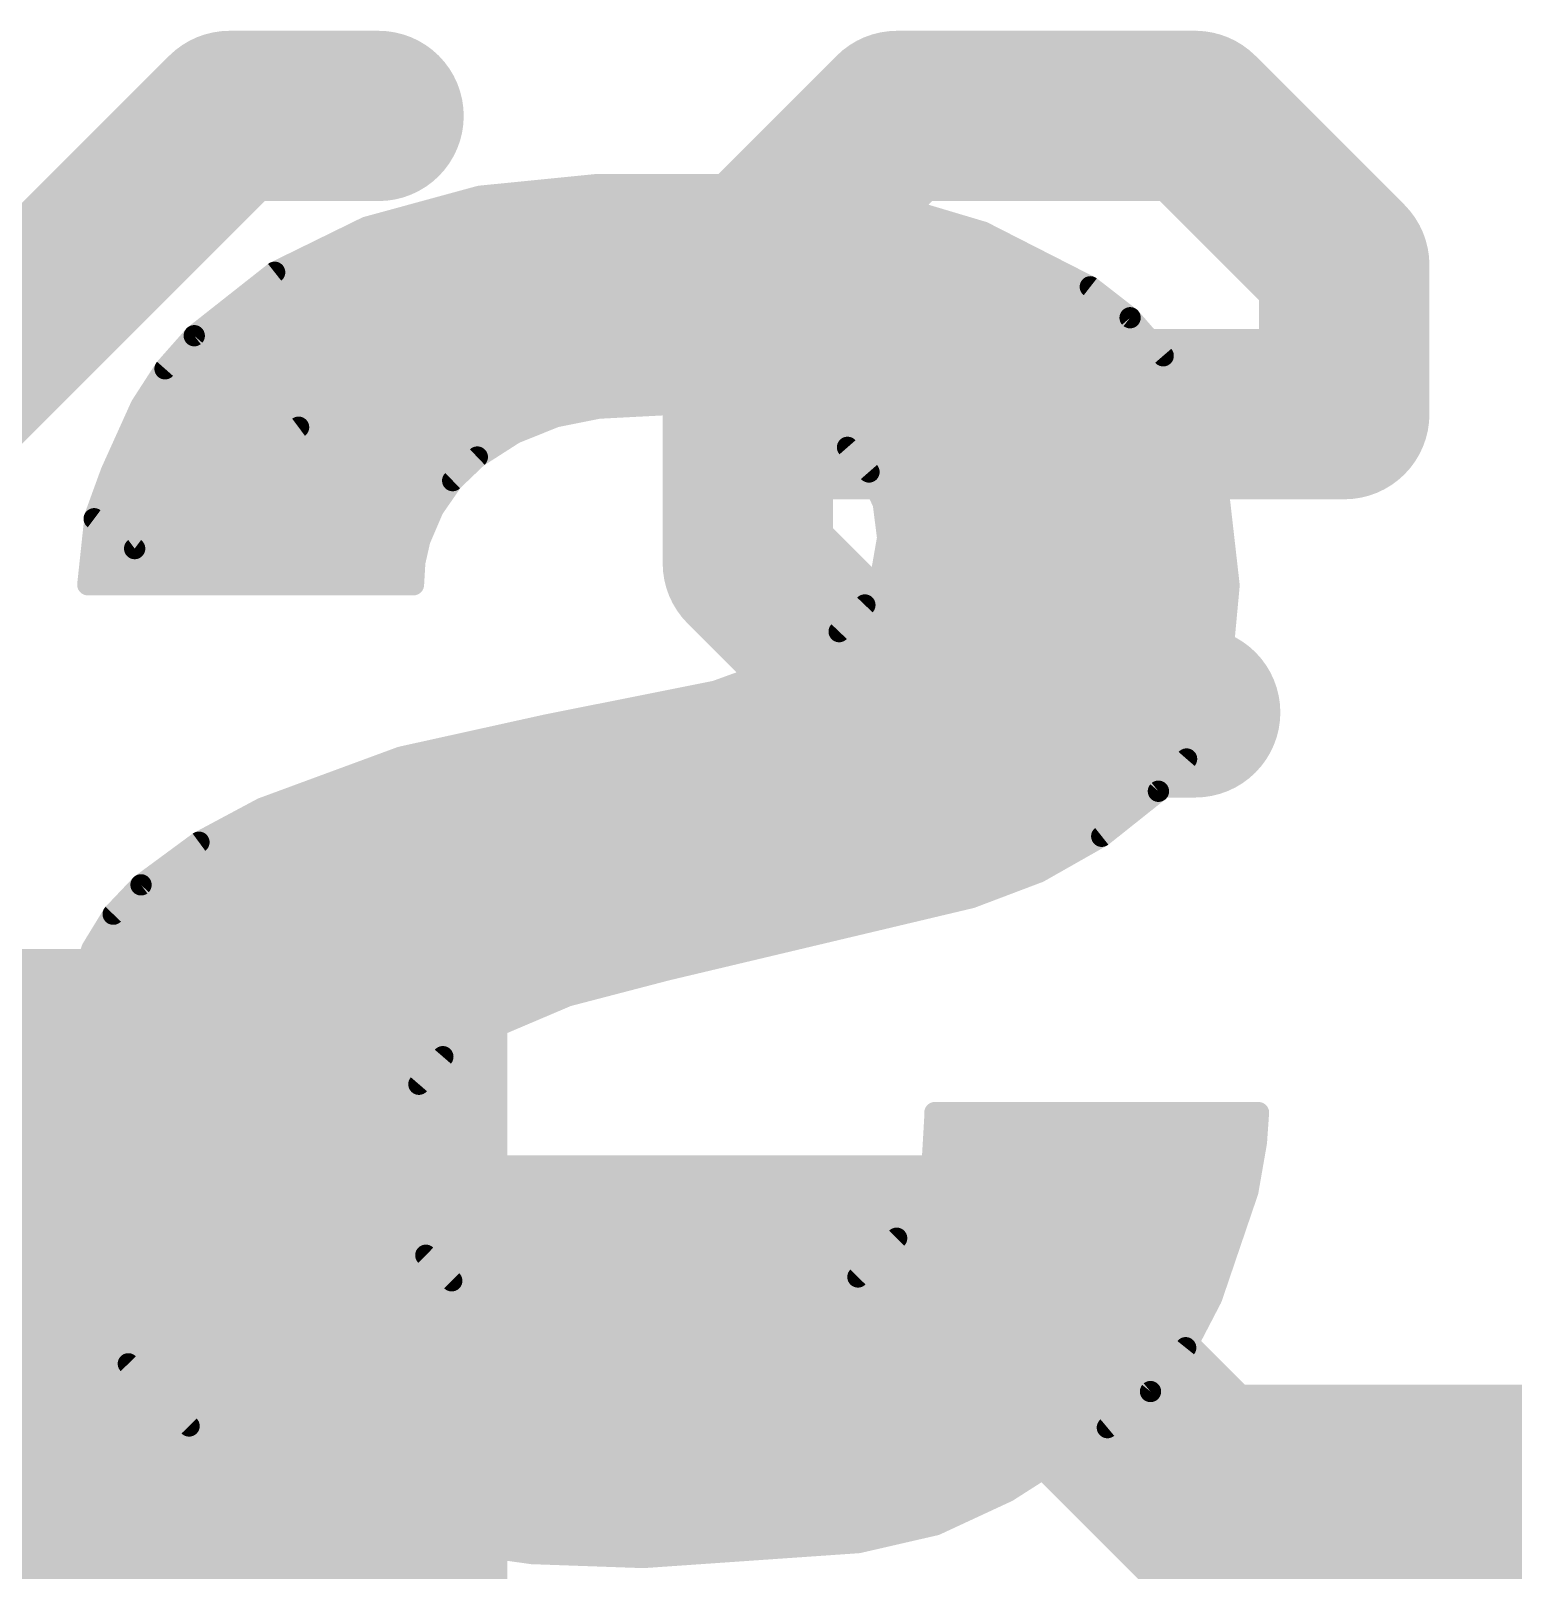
# Model space of a CAD drawing. Extents: x -0.1 to 25.5, y -0.1 to 14.1.
# Drawn here: x 17.191 to 18.96, y 9.919 to 11.756 of the extents above; entities that cross this region are included whole.
import ezdxf

# ---------------------------------------------------------------- set-up
doc = ezdxf.new("R2010")
doc.units = 0
for name, color, linetype in [('1', 12, 'CONTINUOUS'), ('16', 132, 'CONTINUOUS'), ('21', 41, 'CONTINUOUS'), ('22', 40, 'CONTINUOUS')]:
    doc.layers.add(name, color=color, linetype=linetype)

# ---------------------------------------------------------------- blocks, each defined once
blk = doc.blocks.new('RECT')
blk.add_solid([(-0.5, -0.5), (0.5, -0.5), (-0.5, 0.5), (0.5, 0.5)])

msp = doc.modelspace()

# ---------------------------------------------------------------- linework, layer by layer
at = {"layer": '16', "const_width": 0.254}
for points in [[(12.954, 10.287), (18.3134, 10.287)], [(18.3134, 10.287), (20.574, 8.0264)]]:
    msp.add_lwpolyline(points, dxfattribs=at)
at = {"layer": '16', "const_width": 0.127}
for points in [[(18.3583, 10.3319, 1), (18.2685, 10.2421)], [(18.3134, 10.2235, 1), (18.3134, 10.3505)]]:
    msp.add_lwpolyline(points, format="xyb", dxfattribs=at)
at = {"layer": '21', "const_width": 0.2032}
for points in [[(17.0724, 11.2983), (17.4283, 11.6542)], [(17.4283, 11.6542), (17.6063, 11.6542)], [(18.0469, 11.4763), (18.2248, 11.6542)], [(18.2248, 11.6542), (18.5808, 11.6542)], [(18.5808, 11.6542), (18.7587, 11.4763)], [(18.0469, 11.1204), (18.0469, 11.4763)], [(18.7587, 11.4763), (18.7587, 11.2983)], [(18.7587, 11.2983), (18.0469, 11.2983)], [(18.2248, 10.9424), (18.0469, 11.1204)], [(18.5808, 10.9424), (18.2248, 10.9424)]]:
    msp.add_lwpolyline(points, dxfattribs=at)
at = {"layer": '21', "const_width": 0.1016}
for points in [[(17.4283, 11.705, 1), (17.4283, 11.6034)], [(17.4642, 11.6183, 1), (17.3924, 11.6901)], [(17.6063, 11.6034, 1), (17.6063, 11.705)], [(18.2248, 11.705, 1), (18.2248, 11.6034)], [(18.2608, 11.6183, 1), (18.1889, 11.6901)], [(18.6167, 11.6901, 1), (18.5448, 11.6183)], [(18.5808, 11.6034, 1), (18.5808, 11.705)], [(18.0977, 11.4763, 1), (17.9961, 11.4763)], [(18.8095, 11.4763, 1), (18.7079, 11.4763)], [(18.011, 11.5122, 1), (18.0828, 11.4403)], [(18.7228, 11.4403, 1), (18.7946, 11.5122)], [(18.0469, 11.3491, 1), (18.0469, 11.2475)], [(18.7587, 11.2475, 1), (18.7587, 11.3491)], [(18.7079, 11.2983, 1), (18.8095, 11.2983)], [(18.0828, 11.1563, 1), (18.011, 11.0844)], [(17.9961, 11.1204, 1), (18.0977, 11.1204)], [(18.2248, 10.9932, 1), (18.2248, 10.8916)], [(18.5808, 10.8916, 1), (18.5808, 10.9932)], [(18.1889, 10.9065, 1), (18.2608, 10.9783)]]:
    msp.add_lwpolyline(points, format="xyb", dxfattribs=at)
at = {"layer": '22', "const_width": 0.0254}
for points in [[(17.7271, 11.5583), (17.8664, 11.5722)], [(17.8664, 11.5722), (18.0467, 11.5722)], [(18.0467, 11.5722), (18.1897, 11.5567)], [(17.592, 11.5214), (17.7271, 11.5583)], [(17.7224, 11.557), (18.1871, 11.557)], [(18.1897, 11.5567), (18.3275, 11.5156)], [(17.6294, 11.5316), (18.274, 11.5316)], [(17.4823, 11.4676), (17.592, 11.5214)], [(17.561, 11.5062), (18.346, 11.5062)], [(18.3275, 11.5156), (18.4556, 11.4503)], [(17.5092, 11.4808), (18.3958, 11.4808)], [(17.3863, 11.3919), (17.4823, 11.4676)], [(17.4668, 11.4554), (18.4456, 11.4554)], [(18.4556, 11.4503), (18.5031, 11.4134)], [(17.4346, 11.43), (18.4817, 11.43)], [(17.4727, 11.2954), (17.9273, 11.4275)], [(17.9324, 11.4173), (17.5108, 11.2827)], [(17.9273, 11.4275), (18.3464, 11.3182)], [(18.3109, 11.303), (17.9324, 11.4173)], [(17.4024, 11.4046), (17.8926, 11.4046)], [(17.8485, 11.4046), (18.0151, 11.4046)], [(17.9745, 11.4046), (18.5108, 11.4046)], [(18.5031, 11.4134), (18.5426, 11.3679)], [(17.3514, 11.3524), (17.3863, 11.3919)], [(17.3751, 11.3792), (17.8131, 11.3792)], [(17.7611, 11.3792), (18.1125, 11.3792)], [(18.0586, 11.3792), (18.5328, 11.3792)], [(18.5426, 11.3679), (18.5725, 11.3157)], [(17.3228, 11.3081), (17.3514, 11.3524)], [(17.3527, 11.3538), (17.7335, 11.3538)], [(17.6737, 11.3538), (18.2099, 11.3538)], [(18.1427, 11.3538), (18.5507, 11.3538)], [(17.3359, 11.3284), (17.6539, 11.3284)], [(17.5863, 11.3284), (18.3073, 11.3284)], [(18.2268, 11.3284), (18.5652, 11.3284)], [(17.2872, 11.2293), (17.3228, 11.3081)], [(17.8689, 11.3055), (17.8173, 11.2952)], [(17.9552, 11.31), (17.8689, 11.3055)], [(18.0416, 11.3055), (17.9552, 11.31)], [(18.0884, 11.2966), (18.0416, 11.3055)], [(18.3464, 11.3182), (18.2931, 11.0134)], [(18.5725, 11.3157), (18.6083, 11.2074)], [(17.2669, 11.1658), (17.4727, 11.2954)], [(17.3205, 11.303), (17.5744, 11.303)], [(17.4989, 11.303), (17.8564, 11.303)], [(17.8173, 11.2952), (17.7684, 11.2755)], [(18.0548, 11.303), (18.3437, 11.303)], [(18.1331, 11.2801), (18.0884, 11.2966)], [(18.2626, 11.0287), (18.3109, 11.303)], [(18.3109, 11.303), (18.5767, 11.303)], [(17.309, 11.2776), (17.5039, 11.2776)], [(17.5108, 11.2827), (17.3152, 11.1379)], [(17.4444, 11.2776), (17.7736, 11.2776)], [(17.7684, 11.2755), (17.7241, 11.2471)], [(18.1658, 11.2588), (18.1331, 11.2801)], [(18.1369, 11.2776), (18.3393, 11.2776)], [(18.3064, 11.2776), (18.5851, 11.2776)], [(17.2975, 11.2522), (17.4696, 11.2522)], [(17.4041, 11.2522), (17.7321, 11.2522)], [(18.1915, 11.2293), (18.1658, 11.2588)], [(18.1716, 11.2522), (18.3349, 11.2522)], [(18.302, 11.2522), (18.5935, 11.2522)], [(17.7241, 11.2471), (17.6947, 11.219)], [(17.2669, 11.1735), (17.2872, 11.2293)], [(17.2863, 11.2268), (17.4353, 11.2268)], [(17.3638, 11.2268), (17.7029, 11.2268)], [(17.6947, 11.219), (17.6715, 11.1855)], [(18.2086, 11.1917), (18.1915, 11.2293)], [(18.1926, 11.2268), (18.3304, 11.2268)], [(18.2975, 11.2268), (18.6019, 11.2268)], [(17.277, 11.2014), (17.401, 11.2014)], [(17.3234, 11.2014), (17.6826, 11.2014)], [(18.2042, 11.2014), (18.326, 11.2014)], [(18.293, 11.2014), (18.609, 11.2014)], [(18.6083, 11.2074), (18.6212, 11.094)], [(17.2678, 11.176), (17.3667, 11.176)], [(17.2831, 11.176), (17.6675, 11.176)], [(17.6715, 11.1855), (17.6555, 11.1481)], [(18.2138, 11.1507), (18.2086, 11.1917)], [(18.2106, 11.176), (18.3215, 11.176)], [(18.2885, 11.176), (18.6119, 11.176)], [(17.2593, 11.0947), (17.2669, 11.1658)], [(17.3152, 11.1379), (17.2669, 11.1735)], [(17.2653, 11.1506), (17.6566, 11.1506)], [(17.298, 11.1506), (17.3324, 11.1506)], [(17.6555, 11.1481), (17.6495, 11.1217)], [(18.2067, 11.11), (18.2138, 11.1507)], [(18.2138, 11.1506), (18.3171, 11.1506)], [(18.2841, 11.1506), (18.6147, 11.1506)], [(17.2626, 11.1252), (17.6503, 11.1252)], [(17.6495, 11.1217), (17.6479, 11.0947)], [(18.2094, 11.1252), (18.3127, 11.1252)], [(18.2796, 11.1252), (18.6176, 11.1252)], [(18.1866, 11.0706), (18.2067, 11.11)], [(17.6479, 11.0947), (17.2593, 11.0947)], [(17.2598, 11.0998), (17.6482, 11.0998)], [(18.2015, 11.0998), (18.3082, 11.0998)], [(18.2751, 11.0998), (18.6205, 11.0998)], [(18.6212, 11.094), (18.6106, 10.9804)], [(18.1559, 11.0388), (18.1866, 11.0706)], [(18.1885, 11.0744), (18.3038, 11.0744)], [(18.2706, 11.0744), (18.6194, 11.0744)], [(18.1657, 11.049), (18.2993, 11.049)], [(18.2662, 11.049), (18.617, 11.049)], [(17.4371, 10.5486), (18.2626, 11.0287)], [(18.0859, 10.9957), (18.1559, 11.0388)], [(18.2931, 11.0134), (17.8537, 10.7518)], [(18.1312, 11.0236), (18.2949, 11.0236)], [(18.2538, 11.0236), (18.6146, 11.0236)], [(18.0086, 10.9677), (18.0859, 10.9957)], [(18.09, 10.9982), (18.2676, 10.9982)], [(18.2102, 10.9982), (18.6123, 10.9982)], [(18.6106, 10.9804), (18.5955, 10.9315)], [(17.8054, 10.9271), (18.0086, 10.9677)], [(18.0227, 10.9728), (18.2249, 10.9728)], [(18.1665, 10.9728), (18.6082, 10.9728)], [(17.907, 10.9474), (18.1822, 10.9474)], [(18.1228, 10.9474), (18.6004, 10.9474)], [(17.6331, 10.889), (17.8054, 10.9271)], [(17.7824, 10.922), (18.1396, 10.922)], [(18.0791, 10.922), (18.5902, 10.922)], [(18.5955, 10.9315), (18.5705, 10.8868)], [(17.4676, 10.828), (17.6331, 10.889)], [(17.6676, 10.8966), (18.0969, 10.8966)], [(18.0355, 10.8966), (18.576, 10.8966)], [(18.5705, 10.8868), (18.5369, 10.8483)], [(17.5849, 10.8712), (18.0543, 10.8712)], [(17.9918, 10.8712), (18.5569, 10.8712)], [(17.5159, 10.8458), (18.0116, 10.8458)], [(17.9481, 10.8458), (18.5338, 10.8458)], [(18.5369, 10.8483), (18.4693, 10.7945)], [(17.3919, 10.7875), (17.4676, 10.828)], [(17.4534, 10.8204), (17.9689, 10.8204)], [(17.9044, 10.8204), (18.5018, 10.8204)], [(17.406, 10.795), (17.9263, 10.795)], [(17.8608, 10.795), (18.4699, 10.795)], [(18.4693, 10.7945), (18.3942, 10.7519)], [(17.3228, 10.7366), (17.3919, 10.7875)], [(17.3677, 10.7696), (17.8836, 10.7696)], [(17.8171, 10.7696), (18.4254, 10.7696)], [(17.2896, 10.7016), (17.3228, 10.7366)], [(17.3331, 10.7442), (17.8398, 10.7442)], [(17.8537, 10.7518), (17.4295, 10.5207)], [(17.7734, 10.7442), (18.3739, 10.7442)], [(18.3942, 10.7519), (18.3134, 10.7213)], [(17.3059, 10.7188), (17.7931, 10.7188)], [(17.7297, 10.7188), (18.3029, 10.7188)], [(18.3134, 10.7213), (17.9502, 10.635)], [(17.2644, 10.6604), (17.2896, 10.7016)], [(17.2846, 10.6934), (17.7465, 10.6934)], [(17.6861, 10.6934), (18.196, 10.6934)], [(17.269, 10.668), (17.6999, 10.668)], [(17.6424, 10.668), (18.0891, 10.668)], [(17.2306, 10.5601), (17.2644, 10.6604)], [(17.2584, 10.6426), (17.6533, 10.6426)], [(17.5987, 10.6426), (17.9822, 10.6426)], [(17.9502, 10.635), (17.8317, 10.6041)], [(17.2499, 10.6172), (17.6066, 10.6172)], [(17.5551, 10.6172), (17.882, 10.6172)], [(17.2413, 10.5918), (17.56, 10.5918)], [(17.5114, 10.5918), (17.8028, 10.5918)], [(17.8317, 10.6041), (17.719, 10.5562)], [(17.2212, 10.4546), (17.2306, 10.5601)], [(17.2328, 10.5664), (17.5134, 10.5664)], [(17.4677, 10.5664), (17.743, 10.5664)], [(17.719, 10.5562), (17.683, 10.5315)], [(17.2289, 10.541), (17.4668, 10.541)], [(17.4193, 10.5131), (17.4371, 10.5486)], [(17.4333, 10.541), (17.6968, 10.541)], [(17.2266, 10.5156), (17.4312, 10.5156)], [(17.4206, 10.5156), (17.6692, 10.5156)], [(17.4295, 10.5207), (17.5387, 10.1956)], [(17.683, 10.5315), (17.6544, 10.4986)], [(17.5311, 10.1803), (17.4193, 10.5131)], [(17.6544, 10.4986), (17.6349, 10.4596)], [(17.2244, 10.4902), (17.4397, 10.4902)], [(17.427, 10.4902), (17.6502, 10.4902)], [(17.2221, 10.4648), (17.4483, 10.4648)], [(17.4355, 10.4648), (17.6375, 10.4648)], [(17.6349, 10.4596), (17.6258, 10.417)], [(17.9324, 10.1067), (18.6563, 10.4648)], [(18.6563, 10.4648), (17.9426, 10.0889)], [(18.2672, 10.4081), (18.2702, 10.4597)], [(18.2702, 10.4597), (18.2702, 10.4648)], [(18.2702, 10.4648), (18.6563, 10.4648)], [(18.6563, 10.4648), (18.6538, 10.4292)], [(17.2288, 10.3505), (17.2212, 10.4546)], [(17.2223, 10.4394), (17.4568, 10.4394)], [(17.4441, 10.4394), (17.6305, 10.4394)], [(18.269, 10.4394), (18.6081, 10.4394)], [(18.605, 10.4394), (18.6545, 10.4394)], [(18.6538, 10.4292), (18.6436, 10.3708)], [(17.2242, 10.414), (17.4653, 10.414)], [(17.4526, 10.414), (17.6259, 10.414)], [(17.6258, 10.417), (17.6276, 10.3734)], [(18.2516, 10.3589), (18.2672, 10.4081)], [(18.2675, 10.414), (18.5599, 10.414)], [(18.5536, 10.414), (18.6511, 10.414)], [(17.226, 10.3886), (17.4739, 10.3886)], [(17.4611, 10.3886), (17.627, 10.3886)], [(18.261, 10.3886), (18.5116, 10.3886)], [(18.5023, 10.3886), (18.6467, 10.3886)], [(17.6276, 10.3734), (17.6402, 10.3318)], [(18.6436, 10.3708), (18.6004, 10.2438)], [(17.2279, 10.3632), (17.4824, 10.3632)], [(17.2431, 10.2841), (17.2288, 10.3505)], [(17.4697, 10.3632), (17.6307, 10.3632)], [(18.2245, 10.3149), (18.2516, 10.3589)], [(18.253, 10.3632), (18.4634, 10.3632)], [(18.4509, 10.3632), (18.641, 10.3632)], [(17.2315, 10.3378), (17.4909, 10.3378)], [(17.4782, 10.3378), (17.6384, 10.3378)], [(17.6402, 10.3318), (17.6627, 10.2946)], [(18.2386, 10.3378), (18.4152, 10.3378)], [(18.3996, 10.3378), (18.6324, 10.3378)], [(17.237, 10.3124), (17.4995, 10.3124)], [(17.4867, 10.3124), (17.6519, 10.3124)], [(18.1783, 10.2686), (18.2245, 10.3149)], [(18.222, 10.3124), (18.3669, 10.3124)], [(18.3482, 10.3124), (18.6237, 10.3124)], [(17.6627, 10.2946), (17.6936, 10.2641)], [(17.2425, 10.287), (17.508, 10.287)], [(17.2697, 10.2215), (17.2431, 10.2841)], [(17.4953, 10.287), (17.6704, 10.287)], [(18.1966, 10.287), (18.3187, 10.287)], [(18.2969, 10.287), (18.6151, 10.287)], [(17.2526, 10.2616), (17.5165, 10.2616)], [(17.5038, 10.2616), (17.6977, 10.2616)], [(17.6936, 10.2641), (17.7472, 10.2314)], [(18.1233, 10.2334), (18.1783, 10.2686)], [(18.1673, 10.2616), (18.2705, 10.2616)], [(18.2455, 10.2616), (18.6065, 10.2616)], [(18.6004, 10.2438), (18.5695, 10.1843)], [(17.2634, 10.2362), (17.5251, 10.2362)], [(17.3076, 10.1651), (17.2697, 10.2215)], [(17.5123, 10.2362), (17.7394, 10.2362)], [(17.7472, 10.2314), (17.8066, 10.2108)], [(18.0619, 10.2108), (18.1233, 10.2334)], [(18.1276, 10.2362), (18.2223, 10.2362)], [(18.1942, 10.2362), (18.5965, 10.2362)], [(17.2769, 10.2108), (17.5336, 10.2108)], [(17.5209, 10.2108), (17.8067, 10.2108)], [(17.8066, 10.2108), (17.8689, 10.2032)], [(17.8689, 10.2032), (18.0035, 10.2032)], [(18.0035, 10.2032), (18.0619, 10.2108)], [(18.0619, 10.2108), (18.174, 10.2108)], [(18.1428, 10.2108), (18.5833, 10.2108)], [(17.294, 10.1854), (17.5839, 10.1854)], [(17.5294, 10.1854), (18.1258, 10.1854)], [(17.5387, 10.1956), (17.9324, 10.1067)], [(18.0915, 10.1854), (18.5701, 10.1854)], [(18.5695, 10.1843), (18.5275, 10.1319)], [(17.3802, 10.0908), (17.3076, 10.1651)], [(17.9426, 10.0889), (17.5311, 10.1803)], [(17.3126, 10.16), (17.6964, 10.16)], [(17.6225, 10.16), (18.0776, 10.16)], [(18.0401, 10.16), (18.55, 10.16)], [(17.3374, 10.1346), (17.8088, 10.1346)], [(17.7369, 10.1346), (18.0294, 10.1346)], [(17.9888, 10.1346), (18.5296, 10.1346)], [(18.5275, 10.1319), (18.476, 10.0889)], [(17.3622, 10.1092), (17.9213, 10.1092)], [(17.8512, 10.1092), (17.9811, 10.1092)], [(17.9375, 10.1092), (18.5003, 10.1092)], [(17.4646, 10.0302), (17.3802, 10.0908)], [(17.3899, 10.0838), (18.468, 10.0838)], [(18.476, 10.0889), (18.3566, 10.0127)], [(17.4253, 10.0584), (18.4282, 10.0584)], [(17.4606, 10.033), (18.3884, 10.033)], [(17.5581, 9.985), (17.4646, 10.0302)], [(17.5114, 10.0076), (18.3456, 10.0076)], [(18.3566, 10.0127), (18.2709, 9.9729)], [(17.6581, 9.9568), (17.5581, 9.985)], [(17.5682, 9.9822), (18.2909, 9.9822)], [(18.2709, 9.9729), (18.1788, 9.9517)], [(17.7896, 9.9386), (17.6581, 9.9568)], [(17.6581, 9.9568), (18.2009, 9.9568)], [(18.1788, 9.9517), (17.9222, 9.9339)], [(17.9222, 9.9339), (17.7896, 9.9386)]]:
    msp.add_lwpolyline(points, dxfattribs=at)
at = {"layer": '22', "const_width": 0.0127}
for points in [[(17.8664, 11.5785, 1), (17.8664, 11.5659)], [(17.867, 11.5659, 1), (17.8658, 11.5785)], [(18.0474, 11.5785, 1), (18.046, 11.5659)], [(18.0467, 11.5659, 1), (18.0467, 11.5785)], [(17.7224, 11.5633, 1), (17.7224, 11.5507)], [(17.7264, 11.5646, 1), (17.7277, 11.552)], [(17.7288, 11.5521, 1), (17.7254, 11.5644)], [(18.1915, 11.5628, 1), (18.1879, 11.5506)], [(18.1871, 11.5507, 1), (18.1871, 11.5633)], [(18.189, 11.5504, 1), (18.1904, 11.563)], [(17.6294, 11.538, 1), (17.6294, 11.5253)], [(18.274, 11.5253, 1), (18.274, 11.538)], [(17.561, 11.5125, 1), (17.561, 11.4999)], [(17.5903, 11.5275, 1), (17.5937, 11.5153)], [(17.5948, 11.5157, 1), (17.5892, 11.5271)], [(18.3304, 11.5213, 1), (18.3246, 11.51)], [(18.3257, 11.5096, 1), (18.3293, 11.5217)], [(18.346, 11.4999, 1), (18.346, 11.5125)], [(17.5092, 11.4871, 1), (17.5092, 11.4745)], [(18.3958, 11.4745, 1), (18.3958, 11.4871)], [(17.4668, 11.4618, 1), (17.4668, 11.4491)], [(17.4795, 11.4733, 1), (17.4851, 11.4619)], [(17.4862, 11.4626, 1), (17.4783, 11.4726)], [(18.4456, 11.4491, 1), (18.4456, 11.4618)], [(18.4595, 11.4553, 1), (18.4517, 11.4453)], [(18.4527, 11.4446, 1), (18.4585, 11.456)], [(17.4346, 11.4363, 1), (17.4346, 11.4237)], [(17.9289, 11.4336, 1), (17.9257, 11.4214)], [(17.9291, 11.4214, 1), (17.9255, 11.4336)], [(17.9342, 11.4234, 1), (17.9306, 11.4112)], [(17.9343, 11.4113, 1), (17.9305, 11.4233)], [(18.4817, 11.4237, 1), (18.4817, 11.4363)], [(17.4024, 11.4109, 1), (17.4024, 11.3983)], [(17.8485, 11.4109, 1), (17.8485, 11.3983)], [(17.8926, 11.3983, 1), (17.8926, 11.4109)], [(17.9745, 11.4109, 1), (17.9745, 11.3983)], [(18.0151, 11.3983, 1), (18.0151, 11.4109)], [(18.5079, 11.4175, 1), (18.4983, 11.4092)], [(18.4992, 11.4084, 1), (18.507, 11.4184)], [(18.5108, 11.3983, 1), (18.5108, 11.4109)], [(17.3751, 11.3856, 1), (17.3751, 11.3729)], [(17.3824, 11.3969, 1), (17.3902, 11.3869)], [(17.3911, 11.3877, 1), (17.3815, 11.3961)], [(17.7611, 11.3856, 1), (17.7611, 11.3729)], [(17.8131, 11.3729, 1), (17.8131, 11.3856)], [(18.0586, 11.3856, 1), (18.0586, 11.3729)], [(18.1125, 11.3729, 1), (18.1125, 11.3856)], [(18.5328, 11.3729, 1), (18.5328, 11.3856)], [(18.5481, 11.3711, 1), (18.5371, 11.3648)], [(18.5378, 11.3638, 1), (18.5474, 11.3721)], [(17.3467, 11.3566, 1), (17.3562, 11.3482)], [(17.3568, 11.3489, 1), (17.3461, 11.3558)], [(17.3527, 11.3601, 1), (17.3527, 11.3475)], [(17.6737, 11.3601, 1), (17.6737, 11.3475)], [(17.7335, 11.3475, 1), (17.7335, 11.3601)], [(18.1427, 11.3601, 1), (18.1427, 11.3475)], [(18.2099, 11.3475, 1), (18.2099, 11.3601)], [(18.5507, 11.3475, 1), (18.5507, 11.3601)], [(17.3359, 11.3347, 1), (17.3359, 11.3221)], [(17.5863, 11.3347, 1), (17.5863, 11.3221)], [(17.6539, 11.3221, 1), (17.6539, 11.3347)], [(18.2268, 11.3347, 1), (18.2268, 11.3221)], [(18.3073, 11.3221, 1), (18.3073, 11.3347)], [(18.5652, 11.3221, 1), (18.5652, 11.3347)], [(17.3175, 11.3115, 1), (17.3281, 11.3047)], [(17.3286, 11.3055, 1), (17.317, 11.3107)], [(17.8686, 11.3118, 1), (17.8692, 11.2992)], [(17.8701, 11.2993, 1), (17.8677, 11.3117)], [(17.9556, 11.3163, 1), (17.9549, 11.3036)], [(17.9556, 11.3036, 1), (17.9549, 11.3163)], [(18.0428, 11.3117, 1), (18.0404, 11.2993)], [(18.0413, 11.2992, 1), (18.0419, 11.3118)], [(18.3527, 11.3171, 1), (18.3401, 11.3193)], [(18.3448, 11.3121, 1), (18.348, 11.3243)], [(18.5785, 11.3177, 1), (18.5665, 11.3137)], [(18.567, 11.3125, 1), (18.578, 11.3189)], [(17.3205, 11.3094, 1), (17.3205, 11.2967)], [(17.4709, 11.3015, 1), (17.4745, 11.2893)], [(17.4761, 11.29, 1), (17.4693, 11.3008)], [(17.4989, 11.3094, 1), (17.4989, 11.2967)], [(17.5744, 11.2967, 1), (17.5744, 11.3094)], [(17.816, 11.3014, 1), (17.8185, 11.289)], [(17.8196, 11.2893, 1), (17.8149, 11.3011)], [(17.8564, 11.2967, 1), (17.8564, 11.3094)], [(18.0548, 11.3094, 1), (18.0548, 11.2967)], [(18.0906, 11.3026, 1), (18.0862, 11.2907)], [(18.0872, 11.2904, 1), (18.0896, 11.3029)], [(18.3172, 11.3019, 1), (18.3046, 11.3041)], [(18.3109, 11.3094, 1), (18.3109, 11.2967)], [(18.3091, 11.2969, 1), (18.3127, 11.3091)], [(18.3437, 11.2967, 1), (18.3437, 11.3094)], [(18.5767, 11.2967, 1), (18.5767, 11.3094)], [(17.309, 11.284, 1), (17.309, 11.2713)], [(17.4444, 11.284, 1), (17.4444, 11.2713)], [(17.5039, 11.2713, 1), (17.5039, 11.284)], [(17.5089, 11.2887, 1), (17.5127, 11.2767)], [(17.5146, 11.2776, 1), (17.507, 11.2878)], [(17.7661, 11.2814, 1), (17.7708, 11.2696)], [(17.7719, 11.2702, 1), (17.765, 11.2809)], [(17.7736, 11.2713, 1), (17.7736, 11.284)], [(18.1366, 11.2854, 1), (18.1296, 11.2748)], [(18.1369, 11.284, 1), (18.1369, 11.2713)], [(18.1309, 11.2741, 1), (18.1353, 11.2861)], [(18.3064, 11.284, 1), (18.3064, 11.2713)], [(18.3393, 11.2713, 1), (18.3393, 11.284)], [(18.5851, 11.2713, 1), (18.5851, 11.284)], [(17.2975, 11.2585, 1), (17.2975, 11.2459)], [(17.4041, 11.2585, 1), (17.4041, 11.2459)], [(17.4696, 11.2459, 1), (17.4696, 11.2585)], [(17.7321, 11.2459, 1), (17.7321, 11.2585)], [(18.1706, 11.2629, 1), (18.1611, 11.2546)], [(18.1624, 11.2535, 1), (18.1693, 11.2641)], [(18.1716, 11.2585, 1), (18.1716, 11.2459)], [(18.302, 11.2585, 1), (18.302, 11.2459)], [(18.3349, 11.2459, 1), (18.3349, 11.2585)], [(18.5935, 11.2459, 1), (18.5935, 11.2585)], [(17.7207, 11.2524, 1), (17.7275, 11.2418)], [(17.7285, 11.2425, 1), (17.7197, 11.2517)], [(17.2863, 11.2332, 1), (17.2863, 11.2205)], [(17.2814, 11.2319, 1), (17.293, 11.2267)], [(17.2932, 11.2271, 1), (17.2812, 11.2315)], [(17.3638, 11.2332, 1), (17.3638, 11.2205)], [(17.4353, 11.2205, 1), (17.4353, 11.2332)], [(17.6903, 11.2235, 1), (17.6991, 11.2144)], [(17.6999, 11.2153, 1), (17.6895, 11.2226)], [(17.7029, 11.2205, 1), (17.7029, 11.2332)], [(18.1973, 11.2319, 1), (18.1857, 11.2267)], [(18.1926, 11.2332, 1), (18.1926, 11.2205)], [(18.1867, 11.2251, 1), (18.1963, 11.2335)], [(18.2975, 11.2332, 1), (18.2975, 11.2205)], [(18.3304, 11.2205, 1), (18.3304, 11.2332)], [(18.6019, 11.2205, 1), (18.6019, 11.2332)], [(17.277, 11.2078, 1), (17.277, 11.1951)], [(17.3234, 11.2078, 1), (17.3234, 11.1951)], [(17.401, 11.1951, 1), (17.401, 11.2078)], [(17.6826, 11.1951, 1), (17.6826, 11.2078)], [(18.2042, 11.2078, 1), (18.2042, 11.1951)], [(18.293, 11.2078, 1), (18.293, 11.1951)], [(18.326, 11.1951, 1), (18.326, 11.2078)], [(18.6146, 11.2081, 1), (18.602, 11.2066)], [(18.6023, 11.2054, 1), (18.6143, 11.2094)], [(18.609, 11.1951, 1), (18.609, 11.2078)], [(17.2678, 11.1823, 1), (17.2678, 11.1697)], [(17.2831, 11.1823, 1), (17.2831, 11.1697)], [(17.3667, 11.1697, 1), (17.3667, 11.1823)], [(17.6663, 11.1891, 1), (17.6768, 11.1819)], [(17.6774, 11.183, 1), (17.6657, 11.188)], [(17.6675, 11.1697, 1), (17.6675, 11.1823)], [(18.2149, 11.1925, 1), (18.2023, 11.1909)], [(18.2028, 11.1891, 1), (18.2144, 11.1943)], [(18.2106, 11.1823, 1), (18.2106, 11.1697)], [(18.2885, 11.1823, 1), (18.2885, 11.1697)], [(18.3215, 11.1697, 1), (18.3215, 11.1823)], [(18.6119, 11.1697, 1), (18.6119, 11.1823)], [(17.2707, 11.1786, 1), (17.2631, 11.1684)], [(17.2609, 11.1757, 1), (17.2729, 11.1713)], [(17.2732, 11.1651, 1), (17.2606, 11.1665)], [(17.2635, 11.1712, 1), (17.2703, 11.1604)], [(17.2653, 11.157, 1), (17.2653, 11.1443)], [(17.298, 11.157, 1), (17.298, 11.1443)], [(17.3324, 11.1443, 1), (17.3324, 11.157)], [(17.6497, 11.1506, 1), (17.6613, 11.1456)], [(17.6617, 11.1467, 1), (17.6493, 11.1495)], [(17.6566, 11.1443, 1), (17.6566, 11.157)], [(18.2138, 11.157, 1), (18.2138, 11.1443)], [(18.2075, 11.1499, 1), (18.2201, 11.1515)], [(18.2201, 11.1496, 1), (18.2076, 11.1518)], [(18.2841, 11.157, 1), (18.2841, 11.1443)], [(18.3171, 11.1443, 1), (18.3171, 11.157)], [(18.6147, 11.1443, 1), (18.6147, 11.157)], [(17.2626, 11.1316, 1), (17.2626, 11.1189)], [(17.3114, 11.143, 1), (17.319, 11.1328)], [(17.3114, 11.1328, 1), (17.319, 11.143)], [(17.6559, 11.1213, 1), (17.6432, 11.1221)], [(17.6503, 11.1189, 1), (17.6503, 11.1316)], [(18.2094, 11.1316, 1), (18.2094, 11.1189)], [(18.2796, 11.1316, 1), (18.2796, 11.1189)], [(18.3127, 11.1189, 1), (18.3127, 11.1316)], [(18.6176, 11.1189, 1), (18.6176, 11.1316)], [(17.6433, 11.1231, 1), (17.6557, 11.1203)], [(18.2004, 11.1111, 1), (18.213, 11.1089)], [(18.2124, 11.1071, 1), (18.201, 11.1129)], [(17.2593, 11.1011, 1), (17.2593, 11.0884)], [(17.253, 11.0954, 1), (17.2656, 11.094)], [(17.2598, 11.1061, 1), (17.2598, 11.0935)], [(17.6416, 11.0951, 1), (17.6542, 11.0943)], [(17.6479, 11.0884, 1), (17.6479, 11.1011)], [(17.6482, 11.0935, 1), (17.6482, 11.1061)], [(18.2015, 11.1061, 1), (18.2015, 11.0935)], [(18.2751, 11.1061, 1), (18.2751, 11.0935)], [(18.3082, 11.0935, 1), (18.3082, 11.1061)], [(18.6275, 11.0934, 1), (18.6149, 11.0946)], [(18.6149, 11.0933, 1), (18.6275, 11.0947)], [(18.6205, 11.0935, 1), (18.6205, 11.1061)], [(18.1809, 11.0735, 1), (18.1923, 11.0677)], [(18.1912, 11.0662, 1), (18.182, 11.075)], [(18.1885, 11.0808, 1), (18.1885, 11.0681)], [(18.2706, 11.0808, 1), (18.2706, 11.0681)], [(18.3038, 11.0681, 1), (18.3038, 11.0808)], [(18.6194, 11.0681, 1), (18.6194, 11.0808)], [(18.1657, 11.0554, 1), (18.1657, 11.0427)], [(18.2662, 11.0554, 1), (18.2662, 11.0427)], [(18.2993, 11.0427, 1), (18.2993, 11.0554)], [(18.617, 11.0427, 1), (18.617, 11.0554)], [(18.1513, 11.0432, 1), (18.1605, 11.0344)], [(18.1592, 11.0334, 1), (18.1526, 11.0442)], [(18.2658, 11.0232, 1), (18.2594, 11.0342)], [(18.1312, 11.0299, 1), (18.1312, 11.0173)], [(18.2538, 11.0299, 1), (18.2538, 11.0173)], [(18.2563, 11.0298, 1), (18.2689, 11.0276)], [(18.2963, 11.0079, 1), (18.2899, 11.0189)], [(18.2949, 11.0173, 1), (18.2949, 11.0299)], [(18.6146, 11.0173, 1), (18.6146, 11.0299)], [(18.0826, 11.0011, 1), (18.0892, 10.9903)], [(18.09, 11.0046, 1), (18.09, 10.9919)], [(18.0881, 10.9897, 1), (18.0838, 11.0016)], [(18.2102, 11.0046, 1), (18.2102, 10.9919)], [(18.2676, 10.9919, 1), (18.2676, 11.0046)], [(18.2868, 11.0145, 1), (18.2994, 11.0123)], [(18.6123, 10.9919, 1), (18.6123, 11.0046)], [(18.6043, 10.981, 1), (18.6169, 10.9798)], [(18.6167, 10.9785, 1), (18.6045, 10.9823)], [(18.0064, 10.9737, 1), (18.0108, 10.9617)], [(18.0098, 10.9615, 1), (18.0074, 10.9739)], [(18.0227, 10.9792, 1), (18.0227, 10.9665)], [(18.1665, 10.9792, 1), (18.1665, 10.9665)], [(18.2249, 10.9665, 1), (18.2249, 10.9792)], [(18.6082, 10.9665, 1), (18.6082, 10.9792)], [(17.907, 10.9537, 1), (17.907, 10.9411)], [(18.1228, 10.9537, 1), (18.1228, 10.9411)], [(18.1822, 10.9411, 1), (18.1822, 10.9537)], [(18.6004, 10.9411, 1), (18.6004, 10.9537)], [(17.7824, 10.9284, 1), (17.7824, 10.9157)], [(17.8042, 10.9333, 1), (17.8066, 10.9209)], [(17.8068, 10.9209, 1), (17.804, 10.9333)], [(18.0791, 10.9284, 1), (18.0791, 10.9157)], [(18.1396, 10.9157, 1), (18.1396, 10.9284)], [(18.5894, 10.9334, 1), (18.6015, 10.9296)], [(18.601, 10.9284, 1), (18.5899, 10.9346)], [(18.5902, 10.9157, 1), (18.5902, 10.9284)], [(17.6318, 10.8952, 1), (17.6345, 10.8828)], [(17.6353, 10.883, 1), (17.631, 10.8949)], [(17.6676, 10.903, 1), (17.6676, 10.8903)], [(18.0355, 10.903, 1), (18.0355, 10.8903)], [(18.0969, 10.8903, 1), (18.0969, 10.903)], [(18.565, 10.8899, 1), (18.5761, 10.8838)], [(18.5753, 10.8827, 1), (18.5658, 10.891)], [(18.576, 10.8903, 1), (18.576, 10.903)], [(17.5849, 10.8775, 1), (17.5849, 10.8649)], [(17.9918, 10.8775, 1), (17.9918, 10.8649)], [(18.0543, 10.8649, 1), (18.0543, 10.8775)], [(18.5569, 10.8649, 1), (18.5569, 10.8775)], [(17.5159, 10.8521, 1), (17.5159, 10.8395)], [(17.9481, 10.8521, 1), (17.9481, 10.8395)], [(18.0116, 10.8395, 1), (18.0116, 10.8521)], [(18.5321, 10.8525, 1), (18.5417, 10.8441)], [(18.5409, 10.8433, 1), (18.5329, 10.8533)], [(18.5338, 10.8395, 1), (18.5338, 10.8521)], [(17.4654, 10.834, 1), (17.4698, 10.822)], [(17.4706, 10.8224, 1), (17.4646, 10.8336)], [(17.4534, 10.8268, 1), (17.4534, 10.8141)], [(17.9044, 10.8268, 1), (17.9044, 10.8141)], [(17.9689, 10.8141, 1), (17.9689, 10.8268)], [(18.5018, 10.8141, 1), (18.5018, 10.8268)], [(17.406, 10.8013, 1), (17.406, 10.7887)], [(17.8608, 10.8013, 1), (17.8608, 10.7887)], [(17.9263, 10.7887, 1), (17.9263, 10.8013)], [(18.4653, 10.7995, 1), (18.4732, 10.7896)], [(18.4724, 10.789, 1), (18.4662, 10.8001)], [(18.4699, 10.7887, 1), (18.4699, 10.8013)], [(17.3889, 10.7931, 1), (17.3949, 10.7819)], [(17.3957, 10.7824, 1), (17.3882, 10.7926)], [(17.3677, 10.7759, 1), (17.3677, 10.7633)], [(17.8171, 10.7759, 1), (17.8171, 10.7633)], [(17.8836, 10.7633, 1), (17.8836, 10.7759)], [(18.4254, 10.7633, 1), (18.4254, 10.7759)], [(17.319, 10.7417, 1), (17.3266, 10.7315)], [(17.3274, 10.7322, 1), (17.3182, 10.741)], [(17.3331, 10.7506, 1), (17.3331, 10.7379)], [(17.7734, 10.7506, 1), (17.7734, 10.7379)], [(17.8398, 10.7379, 1), (17.8398, 10.7506)], [(17.8505, 10.7573, 1), (17.8569, 10.7463)], [(17.8567, 10.7462, 1), (17.8507, 10.7574)], [(18.3739, 10.7379, 1), (18.3739, 10.7506)], [(18.3911, 10.7574, 1), (18.3973, 10.7463)], [(18.3964, 10.7459, 1), (18.3919, 10.7578)], [(17.3059, 10.7251, 1), (17.3059, 10.7125)], [(17.7297, 10.7251, 1), (17.7297, 10.7125)], [(17.7931, 10.7125, 1), (17.7931, 10.7251)], [(18.3029, 10.7125, 1), (18.3029, 10.7251)], [(18.3112, 10.7272, 1), (18.3156, 10.7154)], [(18.3149, 10.7151, 1), (18.3119, 10.7275)], [(17.285, 10.706, 1), (17.2942, 10.6972)], [(17.295, 10.6983, 1), (17.2841, 10.7049)], [(17.2846, 10.6997, 1), (17.2846, 10.6871)], [(17.6861, 10.6997, 1), (17.6861, 10.6871)], [(17.7465, 10.6871, 1), (17.7465, 10.6997)], [(18.196, 10.6871, 1), (18.196, 10.6997)], [(17.269, 10.6744, 1), (17.269, 10.6617)], [(17.6424, 10.6744, 1), (17.6424, 10.6617)], [(17.6999, 10.6617, 1), (17.6999, 10.6744)], [(18.0891, 10.6617, 1), (18.0891, 10.6744)], [(17.2584, 10.6489, 1), (17.2584, 10.6363)], [(17.259, 10.6637, 1), (17.2698, 10.6571)], [(17.2704, 10.6584, 1), (17.2584, 10.6624)], [(17.5987, 10.6489, 1), (17.5987, 10.6363)], [(17.6533, 10.6363, 1), (17.6533, 10.6489)], [(17.9822, 10.6363, 1), (17.9822, 10.6489)], [(17.9487, 10.6412, 1), (17.9517, 10.6288)], [(17.9518, 10.6289, 1), (17.9486, 10.6411)], [(17.2499, 10.6235, 1), (17.2499, 10.6109)], [(17.5551, 10.6235, 1), (17.5551, 10.6109)], [(17.6066, 10.6109, 1), (17.6066, 10.6235)], [(17.882, 10.6109, 1), (17.882, 10.6235)], [(17.2413, 10.5982, 1), (17.2413, 10.5855)], [(17.5114, 10.5982, 1), (17.5114, 10.5855)], [(17.56, 10.5855, 1), (17.56, 10.5982)], [(17.8028, 10.5855, 1), (17.8028, 10.5982)], [(17.8301, 10.6102, 1), (17.8333, 10.5979)], [(17.8342, 10.5982, 1), (17.8292, 10.6099)], [(17.2369, 10.5595, 1), (17.2243, 10.5606)], [(17.2246, 10.5621, 1), (17.2366, 10.558)], [(17.2328, 10.5727, 1), (17.2328, 10.5601)], [(17.4677, 10.5727, 1), (17.4677, 10.5601)], [(17.5134, 10.5601, 1), (17.5134, 10.5727)], [(17.7165, 10.562, 1), (17.7215, 10.5504)], [(17.7226, 10.551, 1), (17.7154, 10.5614)], [(17.743, 10.5601, 1), (17.743, 10.5727)], [(17.2289, 10.5473, 1), (17.2289, 10.5347)], [(17.4333, 10.5473, 1), (17.4333, 10.5347)], [(17.4339, 10.5541, 1), (17.4403, 10.5431)], [(17.4428, 10.5458, 1), (17.4314, 10.5514)], [(17.4668, 10.5347, 1), (17.4668, 10.5473)], [(17.6968, 10.5347, 1), (17.6968, 10.5473)], [(17.2266, 10.522, 1), (17.2266, 10.5093)], [(17.4206, 10.522, 1), (17.4206, 10.5093)], [(17.4355, 10.5227, 1), (17.4235, 10.5187)], [(17.4265, 10.5263, 1), (17.4325, 10.5151)], [(17.4312, 10.5093, 1), (17.4312, 10.522)], [(17.6692, 10.5093, 1), (17.6692, 10.522)], [(17.6794, 10.5368, 1), (17.6866, 10.5263)], [(17.6878, 10.5274, 1), (17.6782, 10.5357)], [(17.4253, 10.5151, 1), (17.4133, 10.5111)], [(17.4136, 10.5159, 1), (17.425, 10.5103)], [(17.6496, 10.5028, 1), (17.6592, 10.4945)], [(17.6601, 10.4958, 1), (17.6487, 10.5015)], [(17.2244, 10.4965, 1), (17.2244, 10.4839)], [(17.427, 10.4965, 1), (17.427, 10.4839)], [(17.4397, 10.4839, 1), (17.4397, 10.4965)], [(17.6502, 10.4839, 1), (17.6502, 10.4965)], [(17.2221, 10.4711, 1), (17.2221, 10.4585)], [(17.4355, 10.4711, 1), (17.4355, 10.4585)], [(17.4483, 10.4585, 1), (17.4483, 10.4711)], [(17.6411, 10.4583, 1), (17.6287, 10.461)], [(17.6375, 10.4585, 1), (17.6375, 10.4711)], [(18.2766, 10.4648, 1), (18.2638, 10.4648)], [(18.2702, 10.4711, 1), (18.2702, 10.4585)], [(18.2765, 10.4593, 1), (18.2639, 10.4601)], [(18.6626, 10.4644, 1), (18.65, 10.4652)], [(18.6593, 10.4592, 1), (18.6533, 10.4704)], [(18.6591, 10.4591, 1), (18.6535, 10.4705)], [(18.6563, 10.4585, 1), (18.6563, 10.4711)], [(17.2275, 10.4551, 1), (17.2149, 10.4541)], [(17.2149, 10.4552, 1), (17.2275, 10.454)], [(17.6292, 10.4625, 1), (17.6406, 10.4568)], [(18.2638, 10.4597, 1), (18.2766, 10.4597)], [(17.2223, 10.4458, 1), (17.2223, 10.4331)], [(17.4441, 10.4458, 1), (17.4441, 10.4331)], [(17.4568, 10.4331, 1), (17.4568, 10.4458)], [(17.6305, 10.4331, 1), (17.6305, 10.4458)], [(18.269, 10.4458, 1), (18.269, 10.4331)], [(18.605, 10.4458, 1), (18.605, 10.4331)], [(18.6081, 10.4331, 1), (18.6081, 10.4458)], [(18.6601, 10.4281, 1), (18.6475, 10.4303)], [(18.6475, 10.4296, 1), (18.6601, 10.4288)], [(18.6545, 10.4331, 1), (18.6545, 10.4458)], [(17.2242, 10.4203, 1), (17.2242, 10.4077)], [(17.4526, 10.4203, 1), (17.4526, 10.4077)], [(17.4653, 10.4077, 1), (17.4653, 10.4203)], [(17.6321, 10.4172, 1), (17.6194, 10.4167)], [(17.6195, 10.4183, 1), (17.632, 10.4157)], [(17.6259, 10.4077, 1), (17.6259, 10.4203)], [(18.2732, 10.4062, 1), (18.2611, 10.41)], [(18.2675, 10.4203, 1), (18.2675, 10.4077)], [(18.5536, 10.4203, 1), (18.5536, 10.4077)], [(18.5599, 10.4077, 1), (18.5599, 10.4203)], [(18.6511, 10.4077, 1), (18.6511, 10.4203)], [(17.226, 10.3949, 1), (17.226, 10.3823)], [(17.4611, 10.3949, 1), (17.4611, 10.3823)], [(17.4739, 10.3823, 1), (17.4739, 10.3949)], [(17.627, 10.3823, 1), (17.627, 10.3949)], [(18.261, 10.3949, 1), (18.261, 10.3823)], [(18.2608, 10.4085, 1), (18.2735, 10.4078)], [(18.5023, 10.3949, 1), (18.5023, 10.3823)], [(18.5116, 10.3823, 1), (18.5116, 10.3949)], [(18.6467, 10.3823, 1), (18.6467, 10.3949)], [(17.6337, 10.3752, 1), (17.6215, 10.3716)], [(17.6213, 10.3731, 1), (17.6339, 10.3737)], [(18.6496, 10.3688, 1), (18.6376, 10.3728)], [(17.2279, 10.3696, 1), (17.2279, 10.3569)], [(17.235, 10.3518, 1), (17.2226, 10.3492)], [(17.4697, 10.3696, 1), (17.4697, 10.3569)], [(17.4824, 10.3569, 1), (17.4824, 10.3696)], [(17.6307, 10.3569, 1), (17.6307, 10.3696)], [(18.2456, 10.3608, 1), (18.2577, 10.357)], [(18.257, 10.3555, 1), (18.2462, 10.3622)], [(18.253, 10.3696, 1), (18.253, 10.3569)], [(18.4509, 10.3696, 1), (18.4509, 10.3569)], [(18.4634, 10.3569, 1), (18.4634, 10.3696)], [(18.6373, 10.3719, 1), (18.6499, 10.3697)], [(18.641, 10.3569, 1), (18.641, 10.3696)], [(17.2225, 10.35, 1), (17.2351, 10.351)], [(17.2315, 10.3441, 1), (17.2315, 10.3315)], [(17.4782, 10.3441, 1), (17.4782, 10.3315)], [(17.4909, 10.3315, 1), (17.4909, 10.3441)], [(17.6456, 10.3351, 1), (17.6348, 10.3285)], [(17.6384, 10.3315, 1), (17.6384, 10.3441)], [(18.2386, 10.3441, 1), (18.2386, 10.3315)], [(18.3996, 10.3441, 1), (18.3996, 10.3315)], [(18.4152, 10.3315, 1), (18.4152, 10.3441)], [(18.6324, 10.3315, 1), (18.6324, 10.3441)], [(17.237, 10.3187, 1), (17.237, 10.3061)], [(17.4867, 10.3187, 1), (17.4867, 10.3061)], [(17.4995, 10.3061, 1), (17.4995, 10.3187)], [(17.6341, 10.33, 1), (17.6463, 10.3337)], [(17.6519, 10.3061, 1), (17.6519, 10.3187)], [(18.222, 10.3187, 1), (18.222, 10.3061)], [(18.2191, 10.3182, 1), (18.2299, 10.3116)], [(18.229, 10.3104, 1), (18.22, 10.3194)], [(18.3482, 10.3187, 1), (18.3482, 10.3061)], [(18.3669, 10.3061, 1), (18.3669, 10.3187)], [(18.6237, 10.3061, 1), (18.6237, 10.3187)], [(17.6671, 10.2991, 1), (17.6582, 10.2901)], [(17.2425, 10.2934, 1), (17.2425, 10.2807)], [(17.2489, 10.2865, 1), (17.2372, 10.2816)], [(17.2369, 10.2827, 1), (17.2493, 10.2854)], [(17.4953, 10.2934, 1), (17.4953, 10.2807)], [(17.508, 10.2807, 1), (17.508, 10.2934)], [(17.6572, 10.2913, 1), (17.6681, 10.2979)], [(17.6704, 10.2807, 1), (17.6704, 10.2934)], [(18.1966, 10.2934, 1), (18.1966, 10.2807)], [(18.2969, 10.2934, 1), (18.2969, 10.2807)], [(18.3187, 10.2807, 1), (18.3187, 10.2934)], [(18.6151, 10.2807, 1), (18.6151, 10.2934)], [(17.2526, 10.2679, 1), (17.2526, 10.2553)], [(17.5038, 10.2679, 1), (17.5038, 10.2553)], [(17.5165, 10.2553, 1), (17.5165, 10.2679)], [(17.6969, 10.2695, 1), (17.6903, 10.2587)], [(17.6891, 10.2596, 1), (17.6981, 10.2686)], [(17.6977, 10.2553, 1), (17.6977, 10.2679)], [(18.1673, 10.2679, 1), (18.1673, 10.2553)], [(18.1738, 10.2731, 1), (18.1828, 10.2642)], [(18.1817, 10.2633, 1), (18.1749, 10.274)], [(18.2455, 10.2679, 1), (18.2455, 10.2553)], [(18.2705, 10.2553, 1), (18.2705, 10.2679)], [(18.6065, 10.2553, 1), (18.6065, 10.2679)], [(18.5944, 10.2458, 1), (18.6064, 10.2418)], [(18.606, 10.2409, 1), (18.5948, 10.2467)], [(17.2634, 10.2425, 1), (17.2634, 10.2299)], [(17.2749, 10.225, 1), (17.2644, 10.218)], [(17.5123, 10.2425, 1), (17.5123, 10.2299)], [(17.5251, 10.2299, 1), (17.5251, 10.2425)], [(17.7394, 10.2299, 1), (17.7394, 10.2425)], [(17.7493, 10.2374, 1), (17.7452, 10.2254)], [(17.7439, 10.226, 1), (17.7505, 10.2369)], [(18.1198, 10.2387, 1), (18.1267, 10.228)], [(18.1254, 10.2274, 1), (18.1211, 10.2393)], [(18.1276, 10.2425, 1), (18.1276, 10.2299)], [(18.1942, 10.2425, 1), (18.1942, 10.2299)], [(18.2223, 10.2299, 1), (18.2223, 10.2425)], [(18.5965, 10.2299, 1), (18.5965, 10.2425)], [(17.2638, 10.219, 1), (17.2755, 10.224)], [(17.2769, 10.2172, 1), (17.2769, 10.2045)], [(17.5209, 10.2172, 1), (17.5209, 10.2045)], [(17.5336, 10.2045, 1), (17.5336, 10.2172)], [(17.8073, 10.2171, 1), (17.8058, 10.2045)], [(17.8045, 10.2048, 1), (17.8086, 10.2168)], [(17.8067, 10.2045, 1), (17.8067, 10.2172)], [(17.8689, 10.2096, 1), (17.8689, 10.1969)], [(17.8681, 10.1969, 1), (17.8697, 10.2095)], [(18.0027, 10.2095, 1), (18.0043, 10.1969)], [(18.0035, 10.1969, 1), (18.0035, 10.2096)], [(18.0619, 10.2172, 1), (18.0619, 10.2045)], [(18.0597, 10.2168, 1), (18.0641, 10.2048)], [(18.0627, 10.2045, 1), (18.0611, 10.2171)], [(18.1428, 10.2172, 1), (18.1428, 10.2045)], [(18.174, 10.2045, 1), (18.174, 10.2172)], [(18.5833, 10.2045, 1), (18.5833, 10.2172)], [(17.294, 10.1918, 1), (17.294, 10.1791)], [(17.5294, 10.1918, 1), (17.5294, 10.1791)], [(17.5401, 10.2018, 1), (17.5373, 10.1894)], [(17.5327, 10.1936, 1), (17.5447, 10.1976)], [(17.5839, 10.1791, 1), (17.5839, 10.1918)], [(18.0915, 10.1918, 1), (18.0915, 10.1791)], [(18.1258, 10.1791, 1), (18.1258, 10.1918)], [(18.5744, 10.1803, 1), (18.5645, 10.1882)], [(18.5701, 10.1791, 1), (18.5701, 10.1918)], [(17.3121, 10.1695, 1), (17.3031, 10.1607)], [(17.5325, 10.1865, 1), (17.5297, 10.1741)], [(17.5251, 10.1783, 1), (17.5371, 10.1823)], [(18.5638, 10.1872, 1), (18.5751, 10.1813)], [(17.3023, 10.1616, 1), (17.3129, 10.1686)], [(17.3126, 10.1663, 1), (17.3126, 10.1537)], [(17.6225, 10.1663, 1), (17.6225, 10.1537)], [(17.6964, 10.1537, 1), (17.6964, 10.1663)], [(18.0401, 10.1663, 1), (18.0401, 10.1537)], [(18.0776, 10.1537, 1), (18.0776, 10.1663)], [(18.55, 10.1537, 1), (18.55, 10.1663)], [(17.3374, 10.141, 1), (17.3374, 10.1283)], [(17.7369, 10.141, 1), (17.7369, 10.1283)], [(17.8088, 10.1283, 1), (17.8088, 10.141)], [(17.9888, 10.141, 1), (17.9888, 10.1283)], [(18.0294, 10.1283, 1), (18.0294, 10.141)], [(18.5225, 10.1359, 1), (18.5324, 10.128)], [(18.5315, 10.1271, 1), (18.5234, 10.1368)], [(18.5296, 10.1283, 1), (18.5296, 10.141)], [(17.3622, 10.1156, 1), (17.3622, 10.1029)], [(17.8512, 10.1156, 1), (17.8512, 10.1029)], [(17.9213, 10.1029, 1), (17.9213, 10.1156)], [(17.9296, 10.1124, 1), (17.9352, 10.101)], [(17.931, 10.1005, 1), (17.9338, 10.1129)], [(17.9375, 10.1156, 1), (17.9375, 10.1029)], [(17.9811, 10.1029, 1), (17.9811, 10.1156)], [(18.5003, 10.1029, 1), (18.5003, 10.1156)], [(17.3839, 10.096, 1), (17.3765, 10.0856)], [(17.3757, 10.0864, 1), (17.3847, 10.0952)], [(17.3899, 10.0901, 1), (17.3899, 10.0775)], [(17.9396, 10.0945, 1), (17.9456, 10.0833)], [(17.9412, 10.0827, 1), (17.944, 10.0951)], [(18.468, 10.0775, 1), (18.468, 10.0901)], [(18.4719, 10.0938, 1), (18.4801, 10.084)], [(18.4794, 10.0835, 1), (18.4726, 10.0943)], [(17.4253, 10.0648, 1), (17.4253, 10.0521)], [(18.4282, 10.0521, 1), (18.4282, 10.0648)], [(17.4606, 10.0394, 1), (17.4606, 10.0267)], [(17.4673, 10.0359, 1), (17.4618, 10.0244)], [(17.4609, 10.025, 1), (17.4683, 10.0353)], [(18.3884, 10.0267, 1), (18.3884, 10.0394)], [(17.5114, 10.0139, 1), (17.5114, 10.0013)], [(18.3456, 10.0013, 1), (18.3456, 10.0139)], [(18.3532, 10.0181, 1), (18.36, 10.0073)], [(18.3593, 10.0069, 1), (18.3539, 10.0185)], [(17.5599, 9.9912, 1), (17.5564, 9.9789)], [(17.5554, 9.9793, 1), (17.5609, 9.9908)], [(17.5682, 9.9886, 1), (17.5682, 9.9759)], [(18.2909, 9.9759, 1), (18.2909, 9.9886)], [(18.2682, 9.9787, 1), (18.2736, 9.9672)], [(18.2723, 9.9667, 1), (18.2695, 9.9791)], [(17.659, 9.9631, 1), (17.6572, 9.9505)], [(17.6581, 9.9632, 1), (17.6581, 9.9505)], [(17.6564, 9.9507, 1), (17.6598, 9.9629)], [(18.1774, 9.9579, 1), (18.1802, 9.9455)], [(18.1792, 9.9454, 1), (18.1784, 9.958)], [(18.2009, 9.9505, 1), (18.2009, 9.9632)], [(17.7898, 9.9449, 1), (17.7893, 9.9322)], [(17.7887, 9.9323, 1), (17.7904, 9.9449)], [(17.9218, 9.9402, 1), (17.9226, 9.9276)], [(17.922, 9.9276, 1), (17.9224, 9.9402)]]:
    msp.add_lwpolyline(points, format="xyb", dxfattribs=at)

# ---------------------------------------------------------------- block references
at = {"layer": '1', "yscale": 2.5, "rotation": 270}
msp.add_blockref('RECT', (16.51, 10.16), dxfattribs=at)
at = {"layer": '1', "xscale": 2.5, "yscale": 6, "rotation": 270}
msp.add_blockref('RECT', (21.59, 8.89), dxfattribs=at)

doc.saveas('drawing.dxf')
